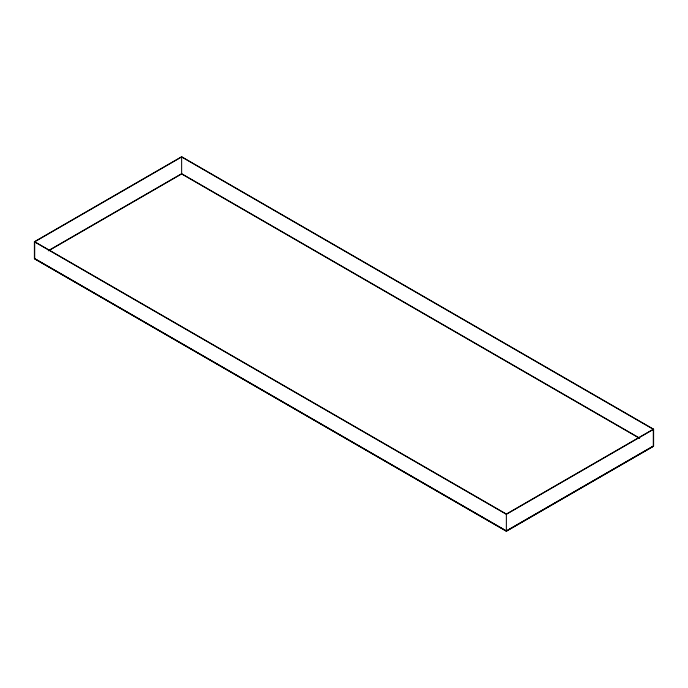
<?xml version="1.0" encoding="UTF-8"?>
<svg xmlns="http://www.w3.org/2000/svg" width="688" height="688" viewBox="0 0 688 688"><rect width="100%" height="100%" fill="white"/><g stroke="black" fill="none" stroke-linecap="round" stroke-linejoin="round"><path stroke-width="1.03" d="M34.4 241.772L181.632 156.769L653.6 429.26L653.6 446.228L506.368 531.231L34.4 258.74L34.4 241.772L506.368 514.263L653.6 429.26M34.692 241.772L181.632 156.941L653.308 429.26L653.308 446.228L506.368 531.059L34.692 258.74L34.692 241.772L506.368 514.091L653.308 429.26M48.289 250.724L181.632 173.737L639.634 438.161M48.642 250.69L181.632 173.909L639.35 438.17M653.308 446.056L506.368 530.887L34.692 258.576M506.368 514.091L506.368 531.231M181.632 156.769L181.632 173.909"/></g></svg>
